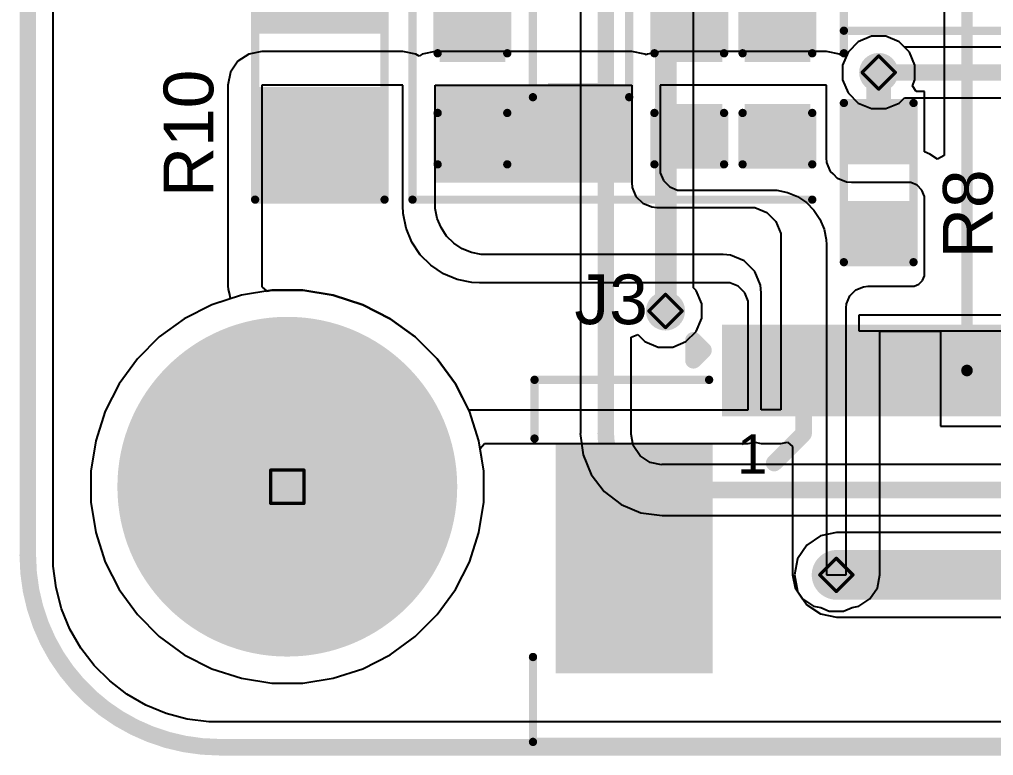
# Model space of a CAD drawing. Header units: inches. Extents: x -14 to 270, y -5 to 115.
# Drawn here: x -4.1 to 10.81, y -4.12 to 7.16 of the extents above; entities that cross this region are included whole.
import ezdxf

# ---------------------------------------------------------------- set-up
doc = ezdxf.new("R2010")
doc.units = ezdxf.units.IN
for name, color, linetype in [('Board Outline', 216, 'Continuous'), ('Bottom Layer', 5, 'Continuous'), ('Bottom Solder', 6, 'Continuous'), ('Drill Drawing', 1, 'Continuous'), ('Multi-Layer', 9, 'Continuous'), ('Pad Holes', 156, 'Continuous'), ('Top Layer', 1, 'Continuous'), ('Top Overlay', 2, 'Continuous'), ('Top Paste', 8, 'Continuous'), ('Top Solder', 216, 'Continuous'), ('Via Holes', 16, 'Continuous')]:
    doc.layers.add(name, color=color, linetype=linetype)
doc.styles.add('Arial', font='', dxfattribs={"height": 0.2})
doc.styles.get('Arial').set_extended_font_data('Arial')

# ---------------------------------------------------------------- blocks, each defined once
blk = doc.blocks.new('SOD_323_34')
at = {"layer": 'Top Layer'}
for points in [[(-0.75, -0.45), (-1.55, -0.45), (-1.55, 0.45), (-0.75, 0.45)], [(1.55, -0.45), (0.75, -0.45), (0.75, 0.45), (1.55, 0.45)]]:
    blk.add_hatch(color=1, dxfattribs=at).paths.add_polyline_path(points)
at = {"layer": 'Top Overlay'}
for points in [[(-2.008, 0.483), (-0.916, 0.483), (-0.916, 0.787), (-2.008, 0.787)], [(-2.007, -0.509), (-1.575, -0.509), (-1.575, 0.507), (-2.007, 0.507)], [(-2.008, -0.787), (-0.916, -0.787), (-0.916, -0.483), (-2.008, -0.483)]]:
    blk.add_hatch(color=2, dxfattribs=at).paths.add_polyline_path(points)
at = {"layer": 'Top Paste'}
for points in [[(-0.75, -0.45), (-1.55, -0.45), (-1.55, 0.45), (-0.75, 0.45)], [(1.55, -0.45), (0.75, -0.45), (0.75, 0.45), (1.55, 0.45)]]:
    blk.add_hatch(color=8, dxfattribs=at).paths.add_polyline_path(points)
at = {"layer": 'Top Solder'}
for points in [[(-0.695, -0.505), (-1.605, -0.505), (-1.605, 0.505), (-0.695, 0.505)], [(1.605, -0.505), (0.695, -0.505), (0.695, 0.505), (1.605, 0.505)]]:
    blk.add_hatch(color=216, dxfattribs=at).paths.add_polyline_path(points)
at = {"layer": 'Top Overlay'}
for points in [[(-0.914, 0.737, 0.127, 0.127, 0), (0.94, 0.737, 0.127, 0.127, 0)], [(0.94, 0.737, 0.127, 0.127, 0), (0.94, 0.559, 0.127, 0.127, 0)], [(0.94, -0.559, 0.127, 0.127, 0), (0.94, -0.737, 0.127, 0.127, 0)], [(0.94, -0.737, 0.127, 0.127, 0), (-0.914, -0.737, 0.127, 0.127, 0)]]:
    blk.add_lwpolyline(points, format="xyseb", dxfattribs=at)
for points in [[(-0.946, 0.737, 0.0635, 0.0635, 1), (-0.883, 0.737, 0.0635, 0.0635, 1)], [(0.908, 0.737, 0.0635, 0.0635, 1), (0.972, 0.737, 0.0635, 0.0635, 1)], [(0.908, 0.737, 0.0635, 0.0635, 1), (0.972, 0.737, 0.0635, 0.0635, 1)], [(0.908, 0.559, 0.0635, 0.0635, 1), (0.972, 0.559, 0.0635, 0.0635, 1)], [(0.908, -0.559, 0.0635, 0.0635, 1), (0.972, -0.559, 0.0635, 0.0635, 1)], [(-0.946, -0.737, 0.0635, 0.0635, 1), (-0.883, -0.737, 0.0635, 0.0635, 1)], [(0.908, -0.737, 0.0635, 0.0635, 1), (0.972, -0.737, 0.0635, 0.0635, 1)], [(0.908, -0.737, 0.0635, 0.0635, 1), (0.972, -0.737, 0.0635, 0.0635, 1)]]:
    blk.add_lwpolyline(points, format="xyseb", close=True, dxfattribs=at)
blk = doc.blocks.new('C___0603_41')
at = {"layer": 'Top Layer'}
for points in [[(-0.381, 0.445), (-0.381, -0.445), (-1.143, -0.445), (-1.143, 0.445)], [(1.143, 0.445), (1.143, -0.445), (0.381, -0.445), (0.381, 0.445)]]:
    blk.add_hatch(color=1, dxfattribs=at).paths.add_polyline_path(points)
at = {"layer": 'Top Paste'}
for points in [[(-0.381, 0.445), (-0.381, -0.445), (-1.143, -0.445), (-1.143, 0.445)], [(1.143, 0.445), (1.143, -0.445), (0.381, -0.445), (0.381, 0.445)]]:
    blk.add_hatch(color=8, dxfattribs=at).paths.add_polyline_path(points)
at = {"layer": 'Top Solder'}
for points in [[(-0.321, 0.504), (-0.321, -0.504), (-1.203, -0.504), (-1.203, 0.504)], [(1.203, 0.504), (1.203, -0.504), (0.321, -0.504), (0.321, 0.504)]]:
    blk.add_hatch(color=216, dxfattribs=at).paths.add_polyline_path(points)
at = {"layer": 'Top Overlay'}
for points in [[(-1.245, -0.533, 0.127, 0.127, 0), (-1.245, 0.533, 0.127, 0.127, 0)], [(-0.457, 0.533, 0.127, 0.127, 0), (-1.245, 0.533, 0.127, 0.127, 0)], [(1.245, 0.533, 0.127, 0.127, 0), (0.457, 0.533, 0.127, 0.127, 0)], [(1.245, -0.533, 0.127, 0.127, 0), (1.245, 0.533, 0.127, 0.127, 0)], [(-0.457, -0.533, 0.127, 0.127, 0), (-1.245, -0.533, 0.127, 0.127, 0)], [(1.245, -0.533, 0.127, 0.127, 0), (0.457, -0.533, 0.127, 0.127, 0)]]:
    blk.add_lwpolyline(points, format="xyseb", dxfattribs=at)
for points in [[(-1.276, 0.533, 0.0635, 0.0635, 1), (-1.213, 0.533, 0.0635, 0.0635, 1)], [(-1.276, 0.533, 0.0635, 0.0635, 1), (-1.213, 0.533, 0.0635, 0.0635, 1)], [(-0.489, 0.533, 0.0635, 0.0635, 1), (-0.425, 0.533, 0.0635, 0.0635, 1)], [(0.425, 0.533, 0.0635, 0.0635, 1), (0.489, 0.533, 0.0635, 0.0635, 1)], [(1.213, 0.533, 0.0635, 0.0635, 1), (1.276, 0.533, 0.0635, 0.0635, 1)], [(1.213, 0.533, 0.0635, 0.0635, 1), (1.276, 0.533, 0.0635, 0.0635, 1)], [(-1.276, -0.533, 0.0635, 0.0635, 1), (-1.213, -0.533, 0.0635, 0.0635, 1)], [(-1.276, -0.533, 0.0635, 0.0635, 1), (-1.213, -0.533, 0.0635, 0.0635, 1)], [(-0.489, -0.533, 0.0635, 0.0635, 1), (-0.425, -0.533, 0.0635, 0.0635, 1)], [(0.425, -0.533, 0.0635, 0.0635, 1), (0.489, -0.533, 0.0635, 0.0635, 1)], [(1.213, -0.533, 0.0635, 0.0635, 1), (1.276, -0.533, 0.0635, 0.0635, 1)], [(1.213, -0.533, 0.0635, 0.0635, 1), (1.276, -0.533, 0.0635, 0.0635, 1)]]:
    blk.add_lwpolyline(points, format="xyseb", close=True, dxfattribs=at)
blk = doc.blocks.new('C___0603_43')
at = {"layer": 'Top Layer'}
for points in [[(-0.381, 0.445), (-0.381, -0.445), (-1.143, -0.445), (-1.143, 0.445)], [(1.143, 0.445), (1.143, -0.445), (0.381, -0.445), (0.381, 0.445)]]:
    blk.add_hatch(color=1, dxfattribs=at).paths.add_polyline_path(points)
at = {"layer": 'Top Paste'}
for points in [[(-0.381, 0.445), (-0.381, -0.445), (-1.143, -0.445), (-1.143, 0.445)], [(1.143, 0.445), (1.143, -0.445), (0.381, -0.445), (0.381, 0.445)]]:
    blk.add_hatch(color=8, dxfattribs=at).paths.add_polyline_path(points)
at = {"layer": 'Top Solder'}
for points in [[(-0.321, 0.504), (-0.321, -0.504), (-1.203, -0.504), (-1.203, 0.504)], [(1.203, 0.504), (1.203, -0.504), (0.321, -0.504), (0.321, 0.504)]]:
    blk.add_hatch(color=216, dxfattribs=at).paths.add_polyline_path(points)
at = {"layer": 'Top Overlay'}
for points in [[(-0.457, 0.533, 0.127, 0.127, 0), (-1.245, 0.533, 0.127, 0.127, 0)], [(-1.245, -0.533, 0.127, 0.127, 0), (-1.245, 0.533, 0.127, 0.127, 0)], [(1.245, 0.533, 0.127, 0.127, 0), (0.457, 0.533, 0.127, 0.127, 0)], [(1.245, -0.533, 0.127, 0.127, 0), (1.245, 0.533, 0.127, 0.127, 0)], [(-0.457, -0.533, 0.127, 0.127, 0), (-1.245, -0.533, 0.127, 0.127, 0)], [(1.245, -0.533, 0.127, 0.127, 0), (0.457, -0.533, 0.127, 0.127, 0)]]:
    blk.add_lwpolyline(points, format="xyseb", dxfattribs=at)
for points in [[(-1.276, 0.533, 0.0635, 0.0635, 1), (-1.213, 0.533, 0.0635, 0.0635, 1)], [(-1.276, 0.533, 0.0635, 0.0635, 1), (-1.213, 0.533, 0.0635, 0.0635, 1)], [(-0.489, 0.533, 0.0635, 0.0635, 1), (-0.425, 0.533, 0.0635, 0.0635, 1)], [(0.425, 0.533, 0.0635, 0.0635, 1), (0.489, 0.533, 0.0635, 0.0635, 1)], [(1.213, 0.533, 0.0635, 0.0635, 1), (1.276, 0.533, 0.0635, 0.0635, 1)], [(1.213, 0.533, 0.0635, 0.0635, 1), (1.276, 0.533, 0.0635, 0.0635, 1)], [(-1.276, -0.533, 0.0635, 0.0635, 1), (-1.213, -0.533, 0.0635, 0.0635, 1)], [(-1.276, -0.533, 0.0635, 0.0635, 1), (-1.213, -0.533, 0.0635, 0.0635, 1)], [(-0.489, -0.533, 0.0635, 0.0635, 1), (-0.425, -0.533, 0.0635, 0.0635, 1)], [(0.425, -0.533, 0.0635, 0.0635, 1), (0.489, -0.533, 0.0635, 0.0635, 1)], [(1.213, -0.533, 0.0635, 0.0635, 1), (1.276, -0.533, 0.0635, 0.0635, 1)], [(1.213, -0.533, 0.0635, 0.0635, 1), (1.276, -0.533, 0.0635, 0.0635, 1)]]:
    blk.add_lwpolyline(points, format="xyseb", close=True, dxfattribs=at)
blk = doc.blocks.new('C___0603_44')
at = {"layer": 'Top Layer'}
for points in [[(-0.381, 0.445), (-0.381, -0.445), (-1.143, -0.445), (-1.143, 0.445)], [(1.143, 0.445), (1.143, -0.445), (0.381, -0.445), (0.381, 0.445)]]:
    blk.add_hatch(color=1, dxfattribs=at).paths.add_polyline_path(points)
at = {"layer": 'Top Paste'}
for points in [[(-0.381, 0.445), (-0.381, -0.445), (-1.143, -0.445), (-1.143, 0.445)], [(1.143, 0.445), (1.143, -0.445), (0.381, -0.445), (0.381, 0.445)]]:
    blk.add_hatch(color=8, dxfattribs=at).paths.add_polyline_path(points)
at = {"layer": 'Top Solder'}
for points in [[(-0.321, 0.504), (-0.321, -0.504), (-1.203, -0.504), (-1.203, 0.504)], [(1.203, 0.504), (1.203, -0.504), (0.321, -0.504), (0.321, 0.504)]]:
    blk.add_hatch(color=216, dxfattribs=at).paths.add_polyline_path(points)
at = {"layer": 'Top Overlay'}
for points in [[(-1.245, -0.533, 0.127, 0.127, 0), (-1.245, 0.533, 0.127, 0.127, 0)], [(-0.457, 0.533, 0.127, 0.127, 0), (-1.245, 0.533, 0.127, 0.127, 0)], [(1.245, 0.533, 0.127, 0.127, 0), (0.457, 0.533, 0.127, 0.127, 0)], [(1.245, -0.533, 0.127, 0.127, 0), (1.245, 0.533, 0.127, 0.127, 0)], [(-0.457, -0.533, 0.127, 0.127, 0), (-1.245, -0.533, 0.127, 0.127, 0)], [(1.245, -0.533, 0.127, 0.127, 0), (0.457, -0.533, 0.127, 0.127, 0)]]:
    blk.add_lwpolyline(points, format="xyseb", dxfattribs=at)
for points in [[(-1.276, 0.533, 0.0635, 0.0635, 1), (-1.213, 0.533, 0.0635, 0.0635, 1)], [(-1.276, 0.533, 0.0635, 0.0635, 1), (-1.213, 0.533, 0.0635, 0.0635, 1)], [(-0.489, 0.533, 0.0635, 0.0635, 1), (-0.425, 0.533, 0.0635, 0.0635, 1)], [(0.425, 0.533, 0.0635, 0.0635, 1), (0.489, 0.533, 0.0635, 0.0635, 1)], [(1.213, 0.533, 0.0635, 0.0635, 1), (1.276, 0.533, 0.0635, 0.0635, 1)], [(1.213, 0.533, 0.0635, 0.0635, 1), (1.276, 0.533, 0.0635, 0.0635, 1)], [(-1.276, -0.533, 0.0635, 0.0635, 1), (-1.213, -0.533, 0.0635, 0.0635, 1)], [(-1.276, -0.533, 0.0635, 0.0635, 1), (-1.213, -0.533, 0.0635, 0.0635, 1)], [(-0.489, -0.533, 0.0635, 0.0635, 1), (-0.425, -0.533, 0.0635, 0.0635, 1)], [(0.425, -0.533, 0.0635, 0.0635, 1), (0.489, -0.533, 0.0635, 0.0635, 1)], [(1.213, -0.533, 0.0635, 0.0635, 1), (1.276, -0.533, 0.0635, 0.0635, 1)], [(1.213, -0.533, 0.0635, 0.0635, 1), (1.276, -0.533, 0.0635, 0.0635, 1)]]:
    blk.add_lwpolyline(points, format="xyseb", close=True, dxfattribs=at)
blk = doc.blocks.new('R___1206_77')
at = {"layer": 'Top Layer'}
for points in [[(-2.032, 0.889), (-0.508, 0.889), (-0.508, -0.889), (-2.032, -0.889)], [(0.508, 0.889), (2.032, 0.889), (2.032, -0.889), (0.508, -0.889)]]:
    blk.add_hatch(color=1, dxfattribs=at).paths.add_polyline_path(points)
at = {"layer": 'Top Paste'}
for points in [[(-2.032, 0.889), (-0.508, 0.889), (-0.508, -0.889), (-2.032, -0.889)], [(0.508, 0.889), (2.032, 0.889), (2.032, -0.889), (0.508, -0.889)]]:
    blk.add_hatch(color=8, dxfattribs=at).paths.add_polyline_path(points)
at = {"layer": 'Top Solder'}
for points in [[(-2.134, 0.991), (-0.406, 0.991), (-0.406, -0.991), (-2.134, -0.991)], [(0.406, 0.991), (2.134, 0.991), (2.134, -0.991), (0.406, -0.991)]]:
    blk.add_hatch(color=216, dxfattribs=at).paths.add_polyline_path(points)
at = {"layer": 'Top Overlay'}
for points in [[(2.134, 0.991, 0.127, 0.127, 0), (-2.134, 0.991, 0.127, 0.127, 0)], [(-2.134, -0.991, 0.127, 0.127, 0), (-2.134, 0.991, 0.127, 0.127, 0)], [(2.134, -0.991, 0.127, 0.127, 0), (2.134, 0.991, 0.127, 0.127, 0)], [(2.134, -0.991, 0.127, 0.127, 0), (-2.134, -0.991, 0.127, 0.127, 0)]]:
    blk.add_lwpolyline(points, format="xyseb", dxfattribs=at)
for points in [[(-2.165, 0.991, 0.0635, 0.0635, 1), (-2.102, 0.991, 0.0635, 0.0635, 1)], [(-2.165, 0.991, 0.0635, 0.0635, 1), (-2.102, 0.991, 0.0635, 0.0635, 1)], [(2.102, 0.991, 0.0635, 0.0635, 1), (2.165, 0.991, 0.0635, 0.0635, 1)], [(2.102, 0.991, 0.0635, 0.0635, 1), (2.165, 0.991, 0.0635, 0.0635, 1)], [(-2.165, -0.991, 0.0635, 0.0635, 1), (-2.102, -0.991, 0.0635, 0.0635, 1)], [(-2.165, -0.991, 0.0635, 0.0635, 1), (-2.102, -0.991, 0.0635, 0.0635, 1)], [(2.102, -0.991, 0.0635, 0.0635, 1), (2.165, -0.991, 0.0635, 0.0635, 1)], [(2.102, -0.991, 0.0635, 0.0635, 1), (2.165, -0.991, 0.0635, 0.0635, 1)]]:
    blk.add_lwpolyline(points, format="xyseb", close=True, dxfattribs=at)
blk = doc.blocks.new('R___0603_79')
at = {"layer": 'Top Layer'}
for points in [[(-0.381, 0.4445), (-0.381, -0.4445), (-1.143, -0.4445), (-1.143, 0.4445)], [(1.143, 0.4445), (1.143, -0.4445), (0.381, -0.4445), (0.381, 0.4445)]]:
    blk.add_hatch(color=1, dxfattribs=at).paths.add_polyline_path(points)
at = {"layer": 'Top Paste'}
for points in [[(-0.381, 0.4445), (-0.381, -0.4445), (-1.143, -0.4445), (-1.143, 0.4445)], [(1.143, 0.4445), (1.143, -0.4445), (0.381, -0.4445), (0.381, 0.4445)]]:
    blk.add_hatch(color=8, dxfattribs=at).paths.add_polyline_path(points)
at = {"layer": 'Top Solder'}
for points in [[(-0.2794, 0.5461), (-0.2794, -0.5461), (-1.2446, -0.5461), (-1.2446, 0.5461)], [(1.2446, 0.5461), (1.2446, -0.5461), (0.2794, -0.5461), (0.2794, 0.5461)]]:
    blk.add_hatch(color=216, dxfattribs=at).paths.add_polyline_path(points)
at = {"layer": 'Top Overlay'}
for points in [[(1.2192, 0.5334, 0.127, 0.127, 0), (-1.2192, 0.5334, 0.127, 0.127, 0)], [(-1.2192, -0.5334, 0.127, 0.127, 0), (-1.2192, 0.5334, 0.127, 0.127, 0)], [(1.2192, -0.5334, 0.127, 0.127, 0), (1.2192, 0.5334, 0.127, 0.127, 0)], [(1.2192, -0.5334, 0.127, 0.127, 0), (-1.2192, -0.5334, 0.127, 0.127, 0)]]:
    blk.add_lwpolyline(points, format="xyseb", dxfattribs=at)
for points in [[(-1.25095, 0.5334, 0.0635, 0.0635, 1), (-1.18745, 0.5334, 0.0635, 0.0635, 1)], [(-1.25095, 0.5334, 0.0635, 0.0635, 1), (-1.18745, 0.5334, 0.0635, 0.0635, 1)], [(1.18745, 0.5334, 0.0635, 0.0635, 1), (1.25095, 0.5334, 0.0635, 0.0635, 1)], [(1.18745, 0.5334, 0.0635, 0.0635, 1), (1.25095, 0.5334, 0.0635, 0.0635, 1)], [(-1.25095, -0.5334, 0.0635, 0.0635, 1), (-1.18745, -0.5334, 0.0635, 0.0635, 1)], [(-1.25095, -0.5334, 0.0635, 0.0635, 1), (-1.18745, -0.5334, 0.0635, 0.0635, 1)], [(1.18745, -0.5334, 0.0635, 0.0635, 1), (1.25095, -0.5334, 0.0635, 0.0635, 1)], [(1.18745, -0.5334, 0.0635, 0.0635, 1), (1.25095, -0.5334, 0.0635, 0.0635, 1)]]:
    blk.add_lwpolyline(points, format="xyseb", close=True, dxfattribs=at)
blk = doc.blocks.new('AFC07_S40FCA_00_98')
at = {"layer": 'Top Layer'}
for points in [[(-9.901, 2.043), (-9.601, 2.043), (-9.601, 0.843), (-9.901, 0.843)], [(-9.402, 2.043), (-9.102, 2.043), (-9.102, 0.843), (-9.402, 0.843)], [(-8.903, 2.043), (-8.603, 2.043), (-8.603, 0.843), (-8.903, 0.843)], [(-8.402, 2.043), (-8.102, 2.043), (-8.102, 0.843), (-8.402, 0.843)], [(-7.902, 2.043), (-7.602, 2.043), (-7.602, 0.843), (-7.902, 0.843)], [(-7.402, 2.043), (-7.102, 2.043), (-7.102, 0.843), (-7.402, 0.843)], [(-6.901, 2.043), (-6.601, 2.043), (-6.601, 0.843), (-6.901, 0.843)], [(-6.401, 2.043), (-6.101, 2.043), (-6.101, 0.843), (-6.401, 0.843)], [(-5.903, 2.043), (-5.603, 2.043), (-5.603, 0.843), (-5.903, 0.843)], [(-12.45, 0.207), (-10.25, 0.207), (-10.25, -3.093), (-12.45, -3.093)]]:
    blk.add_hatch(color=1, dxfattribs=at).paths.add_polyline_path(points)
at = {"layer": 'Top Paste'}
for points in [[(-9.901, 2.043), (-9.601, 2.043), (-9.601, 0.843), (-9.901, 0.843)], [(-9.402, 2.043), (-9.102, 2.043), (-9.102, 0.843), (-9.402, 0.843)], [(-8.903, 2.043), (-8.603, 2.043), (-8.603, 0.843), (-8.903, 0.843)], [(-8.402, 2.043), (-8.102, 2.043), (-8.102, 0.843), (-8.402, 0.843)], [(-7.902, 2.043), (-7.602, 2.043), (-7.602, 0.843), (-7.902, 0.843)], [(-7.402, 2.043), (-7.102, 2.043), (-7.102, 0.843), (-7.402, 0.843)], [(-6.901, 2.043), (-6.601, 2.043), (-6.601, 0.843), (-6.901, 0.843)], [(-6.401, 2.043), (-6.101, 2.043), (-6.101, 0.843), (-6.401, 0.843)], [(-5.903, 2.043), (-5.603, 2.043), (-5.603, 0.843), (-5.903, 0.843)], [(-12.45, 0.207), (-10.25, 0.207), (-10.25, -3.093), (-12.45, -3.093)]]:
    blk.add_hatch(color=8, dxfattribs=at).paths.add_polyline_path(points)
at = {"layer": 'Top Solder'}
for points in [[(-10.003, 2.144), (-9.499, 2.144), (-9.499, 0.741), (-10.003, 0.741)], [(-9.504, 2.144), (-9, 2.144), (-9, 0.741), (-9.504, 0.741)], [(-9.004, 2.144), (-8.501, 2.144), (-8.501, 0.741), (-9.004, 0.741)], [(-8.504, 2.144), (-8.001, 2.144), (-8.001, 0.741), (-8.504, 0.741)], [(-8.004, 2.144), (-7.5, 2.144), (-7.5, 0.741), (-8.004, 0.741)], [(-7.503, 2.144), (-7, 2.144), (-7, 0.741), (-7.503, 0.741)], [(-7.003, 2.144), (-6.5, 2.144), (-6.5, 0.741), (-7.003, 0.741)], [(-6.503, 2.144), (-5.999, 2.144), (-5.999, 0.741), (-6.503, 0.741)], [(-6.005, 2.144), (-5.502, 2.144), (-5.502, 0.741), (-6.005, 0.741)], [(-12.552, 0.309), (-10.148, 0.309), (-10.148, -3.194), (-12.552, -3.194)]]:
    blk.add_hatch(color=216, dxfattribs=at).paths.add_polyline_path(points)
at = {"layer": 'Top Overlay'}
for points in [[(-10.439, 1.905, 0.254, 0.254, 0), (-10.287, 1.753, 0.254, 0.254, 0)], [(-10.439, 1.6, 0.254, 0.254, 0), (-10.439, 1.905, 0.254, 0.254, 0)], [(-10.439, 1.6, 0.254, 0.254, 0), (-10.287, 1.753, 0.254, 0.254, 0)], [(-12.873, 1.3, 0.127, 0.127, 0), (-10.2, 1.3, 0.127, 0.127, 0)], [(-12.873, 0.4, 0.127, 0.127, 0), (-12.873, 1.3, 0.127, 0.127, 0)], [(-12.897, -4.246, 0.127, 0.127, 0), (-12.897, -2.946, 0.127, 0.127, 0)], [(-12.897, -4.246, 0.127, 0.127, 0), (12.897, -4.246, 0.127, 0.127, 0)]]:
    blk.add_lwpolyline(points, format="xyseb", dxfattribs=at)
for points in [[(-10.503, 1.905, 0.127, 0.127, 1), (-10.376, 1.905, 0.127, 0.127, 1)], [(-10.503, 1.905, 0.127, 0.127, 1), (-10.376, 1.905, 0.127, 0.127, 1)], [(-10.351, 1.753, 0.127, 0.127, 1), (-10.223, 1.753, 0.127, 0.127, 1)], [(-10.351, 1.753, 0.127, 0.127, 1), (-10.223, 1.753, 0.127, 0.127, 1)], [(-10.503, 1.6, 0.127, 0.127, 1), (-10.376, 1.6, 0.127, 0.127, 1)], [(-10.503, 1.6, 0.127, 0.127, 1), (-10.376, 1.6, 0.127, 0.127, 1)], [(-12.905, 1.3, 0.0635, 0.0635, 1), (-12.841, 1.3, 0.0635, 0.0635, 1)], [(-12.905, 1.3, 0.0635, 0.0635, 1), (-12.841, 1.3, 0.0635, 0.0635, 1)], [(-10.232, 1.3, 0.0635, 0.0635, 1), (-10.168, 1.3, 0.0635, 0.0635, 1)], [(-12.905, 0.4, 0.0635, 0.0635, 1), (-12.841, 0.4, 0.0635, 0.0635, 1)], [(-12.929, -2.946, 0.0635, 0.0635, 1), (-12.865, -2.946, 0.0635, 0.0635, 1)], [(-12.929, -4.246, 0.0635, 0.0635, 1), (-12.865, -4.246, 0.0635, 0.0635, 1)], [(-12.929, -4.246, 0.0635, 0.0635, 1), (-12.865, -4.246, 0.0635, 0.0635, 1)]]:
    blk.add_lwpolyline(points, format="xyseb", close=True, dxfattribs=at)
at = {"layer": 'Top Overlay', "style": 'Arial'}
blk.add_text('1', height=0.6, dxfattribs=at).set_placement((-9.772, -0.136))

msp = doc.modelspace()

# ---------------------------------------------------------------- hatches: boundary and pattern name
at = {"layer": 'Bottom Layer'}
h = msp.add_hatch(color=5, dxfattribs=at)
edge = h.paths.add_edge_path()
edge.add_arc((9.056, 6.345), 0.3, 0, 360)
h = msp.add_hatch(color=5, dxfattribs=at)
edge = h.paths.add_edge_path()
edge.add_arc((5.791, 2.692), 0.3, 0, 360)
h = msp.add_hatch(color=5, dxfattribs=at)
edge = h.paths.add_edge_path()
edge.add_arc((0, 0), 2.5, 0, 360)
h = msp.add_hatch(color=5, dxfattribs=at)
edge = h.paths.add_edge_path()
edge.add_arc((8.407, -1.351), 0.3, 0, 360)
at = {"layer": 'Bottom Solder'}
h = msp.add_hatch(color=6, dxfattribs=at)
edge = h.paths.add_edge_path()
edge.add_arc((0, 0), 2.602, 0, 360)
at = {"layer": 'Multi-Layer'}
h = msp.add_hatch(color=9, dxfattribs=at)
edge = h.paths.add_edge_path()
edge.add_arc((0, 0), 2.5, 0, 360)
at = {"layer": 'Pad Holes'}
h = msp.add_hatch(color=7, dxfattribs=at)
edge = h.paths.add_edge_path()
edge.add_arc((0, 0), 1.5, 0, 360)
at = {"layer": 'Top Layer'}
h = msp.add_hatch(color=1, dxfattribs=at)
edge = h.paths.add_edge_path()
edge.add_arc((9.056, 6.345), 0.3, 0, 360)
for points in [[(2.266, 4.658), (5.275, 4.658), (5.275, 6.15), (2.266, 6.15)], [(8.756, 1.18), (10.057, 1.18), (10.057, 2.38), (8.756, 2.38)]]:
    msp.add_hatch(color=1, dxfattribs=at).paths.add_polyline_path(points)
h = msp.add_hatch(color=1, dxfattribs=at)
edge = h.paths.add_edge_path()
edge.add_arc((5.791, 2.692), 0.3, 0, 360)
h = msp.add_hatch(color=1, dxfattribs=at)
edge = h.paths.add_edge_path()
edge.add_arc((0, 0), 2.5, 0, 360)
h = msp.add_hatch(color=1, dxfattribs=at)
edge = h.paths.add_edge_path()
edge.add_arc((8.407, -1.351), 0.3, 0, 360)
at = {"layer": 'Top Solder'}
h = msp.add_hatch(color=216, dxfattribs=at)
edge = h.paths.add_edge_path()
edge.add_arc((0, 0), 2.602, 0, 360)
at = {"layer": 'Via Holes'}
h = msp.add_hatch(color=7, dxfattribs=at)
edge = h.paths.add_edge_path()
edge.add_arc((9.056, 6.345), 0.15, 0, 360)
h = msp.add_hatch(color=7, dxfattribs=at)
edge = h.paths.add_edge_path()
edge.add_arc((5.791, 2.692), 0.15, 0, 360)
h = msp.add_hatch(color=7, dxfattribs=at)
edge = h.paths.add_edge_path()
edge.add_arc((8.407, -1.351), 0.15, 0, 360)

# ---------------------------------------------------------------- linework, layer by layer
at = {"layer": 'Board Outline'}
for points in [[(-3.974, 52.622, 0.254, 0.254, 0), (-3.974, -1.05, 0.254, 0.254, 0)], [(-1.034, -3.991, 0.254, 0.254, -0.414214), (-3.974, -1.05, 0.254, 0.254, 0)], [(-1.034, -3.991, 0.254, 0.254, 0), (134.016, -3.991, 0.254, 0.254, 0)]]:
    msp.add_lwpolyline(points, format="xyseb", dxfattribs=at)
for points in [[(-4.038, -1.05, 0.127, 0.127, 1), (-3.911, -1.05, 0.127, 0.127, 1)], [(-4.038, -1.05, 0.127, 0.127, 1), (-3.911, -1.05, 0.127, 0.127, 1)], [(-1.098, -3.991, 0.127, 0.127, 1), (-0.971, -3.991, 0.127, 0.127, 1)], [(-1.098, -3.991, 0.127, 0.127, 1), (-0.971, -3.991, 0.127, 0.127, 1)]]:
    msp.add_lwpolyline(points, format="xyseb", close=True, dxfattribs=at)
at = {"layer": 'Bottom Layer'}
for p, q in [((-3.586, -1.05), (-3.586, 52.562)), ((4.488, 41.297), (4.488, 0.813)), ((6.222, 3.045), (6.222, 9.305)), ((8.946, 6.899), (8.743, 6.814)), ((9.167, 6.899), (8.946, 6.899)), ((9.37, 6.814), (9.167, 6.899)), ((8.743, 6.814), (8.587, 6.658)), ((9.451, 6.733), (9.37, 6.814)), ((21.112, 6.733), (9.451, 6.733)), ((8.587, 6.658), (8.502, 6.455)), ((8.502, 6.455), (8.502, 6.234)), ((8.502, 6.234), (8.587, 6.031)), ((8.587, 6.031), (8.743, 5.875)), ((8.743, 5.875), (8.946, 5.791)), ((9.167, 5.791), (9.37, 5.875)), ((9.37, 5.875), (9.451, 5.956)), ((9.451, 5.956), (21.112, 5.956)), ((8.946, 5.791), (9.167, 5.791)), ((-0.237, 3.008), (-0.704, 2.934)), ((0.237, 3.008), (-0.237, 3.008)), ((0.704, 2.934), (0.237, 3.008)), ((6.261, 3.006), (6.222, 3.045)), ((6.345, 2.803), (6.261, 3.006)), ((-0.704, 2.934), (-1.155, 2.788)), ((1.155, 2.788), (0.704, 2.934)), ((-1.155, 2.788), (-1.577, 2.573)), ((1.577, 2.573), (1.155, 2.788)), ((6.345, 2.582), (6.345, 2.803)), ((-1.577, 2.573), (-1.96, 2.294)), ((1.96, 2.294), (1.577, 2.573)), ((6.261, 2.379), (6.345, 2.582)), ((-1.96, 2.294), (-2.294, 1.96)), ((2.294, 1.96), (1.96, 2.294)), ((5.265, 2.291), (5.367, 2.333)), ((5.265, 0.813), (5.265, 2.291)), ((5.367, 2.333), (5.477, 2.223)), ((6.105, 2.223), (6.261, 2.379)), ((5.477, 2.223), (5.681, 2.138)), ((5.681, 2.138), (5.901, 2.138)), ((5.901, 2.138), (6.105, 2.223)), ((-2.294, 1.96), (-2.573, 1.577)), ((2.573, 1.577), (2.294, 1.96)), ((-2.573, 1.577), (-2.788, 1.155)), ((2.788, 1.155), (2.573, 1.577)), ((-2.788, 1.155), (-2.934, 0.704)), ((2.934, 0.704), (2.788, 1.155)), ((4.488, 0.813), (4.485, 0.813)), ((4.485, 0.813), (4.528, 0.488)), ((5.263, 0.803), (5.265, 0.813)), ((5.298, 0.629), (5.263, 0.803)), ((-2.934, 0.704), (-3.008, 0.237)), ((3.008, 0.237), (2.934, 0.704)), ((5.402, 0.474), (5.298, 0.629)), ((4.528, 0.488), (4.653, 0.185)), ((5.557, 0.37), (5.402, 0.474)), ((5.73, 0.336), (5.557, 0.37)), ((5.74, 0.338), (5.73, 0.336)), ((21.317, 0.338), (5.74, 0.338)), ((-3.008, 0.237), (-3.008, -0.237)), ((3.008, -0.237), (3.008, 0.237)), ((4.653, 0.185), (4.853, -0.075)), ((4.853, -0.075), (5.113, -0.274)), ((-3.008, -0.237), (-2.934, -0.704)), ((2.934, -0.704), (3.008, -0.237)), ((5.113, -0.274), (5.415, -0.4)), ((5.415, -0.4), (5.74, -0.443)), ((5.74, -0.443), (5.74, -0.439)), ((5.74, -0.439), (35.825, -0.439)), ((-2.934, -0.704), (-2.788, -1.155)), ((2.788, -1.155), (2.934, -0.704)), ((8.412, -0.703), (8.164, -0.753)), ((36.103, -0.703), (8.412, -0.703)), ((7.954, -0.893), (7.814, -1.103)), ((8.164, -0.753), (7.954, -0.893)), ((-3.586, -1.218), (-3.586, -1.05)), ((-2.788, -1.155), (-2.573, -1.577)), ((2.573, -1.577), (2.788, -1.155)), ((7.814, -1.103), (7.764, -1.351)), ((-3.542, -1.549), (-3.586, -1.218)), ((7.764, -1.351), (7.814, -1.598)), ((-3.456, -1.872), (-3.542, -1.549)), ((-2.573, -1.577), (-2.294, -1.96)), ((2.294, -1.96), (2.573, -1.577)), ((7.814, -1.598), (7.954, -1.809)), ((-3.328, -2.182), (-3.456, -1.872)), ((7.954, -1.809), (8.164, -1.949)), ((-2.294, -1.96), (-1.96, -2.294)), ((1.96, -2.294), (2.294, -1.96)), ((8.164, -1.949), (8.412, -1.998)), ((8.412, -1.998), (42.275, -1.998)), ((-3.16, -2.471), (-3.328, -2.182)), ((-1.96, -2.294), (-1.577, -2.573)), ((1.577, -2.573), (1.96, -2.294)), ((-2.957, -2.737), (-3.16, -2.471)), ((-1.577, -2.573), (-1.155, -2.788)), ((1.155, -2.788), (1.577, -2.573)), ((-2.72, -2.973), (-2.957, -2.737)), ((-1.155, -2.788), (-0.704, -2.934)), ((0.704, -2.934), (1.155, -2.788)), ((-2.455, -3.177), (-2.72, -2.973)), ((-0.704, -2.934), (-0.237, -3.008)), ((0.237, -3.008), (0.704, -2.934)), ((-0.237, -3.008), (0.237, -3.008)), ((-2.165, -3.344), (-2.455, -3.177)), ((-1.856, -3.472), (-2.165, -3.344)), ((-1.533, -3.559), (-1.856, -3.472)), ((-1.201, -3.602), (-1.533, -3.559)), ((-1.034, -3.602), (-1.201, -3.602)), ((134.016, -3.602), (-1.034, -3.602))]:
    msp.add_line(p, q, dxfattribs=at)
for points in [[(4.877, 0.813, 0.254, 0.254, 0), (4.877, 41.297, 0.254, 0.254, 0)], [(5.795, 2.696, 0.33, 0.33, 0), (5.795, 9.661, 0.33, 0.33, 0)], [(9.056, 6.345, 0.254, 0.254, 0), (21.112, 6.345, 0.254, 0.254, 0)], [(5.791, 2.692, 0.33, 0.33, 0), (5.795, 2.696, 0.33, 0.33, 0)], [(5.74, -0.051, 0.254, 0.254, -0.414214), (4.877, 0.813, 0.254, 0.254, 0)], [(5.74, -0.051, 0.254, 0.254, 0), (36.22, -0.051, 0.254, 0.254, 0)], [(8.412, -1.351, 0.762, 0.762, 0), (43.368, -1.351, 0.762, 0.762, 0)]]:
    msp.add_lwpolyline(points, format="xyseb", dxfattribs=at)
for points in [[(8.993, 6.345, 0.127, 0.127, 1), (9.12, 6.345, 0.127, 0.127, 1)], [(5.709, 2.692, 0.165, 0.165, 1), (5.874, 2.692, 0.165, 0.165, 1)], [(5.712, 2.696, 0.165, 0.165, 1), (5.877, 2.696, 0.165, 0.165, 1)], [(5.712, 2.696, 0.165, 0.165, 1), (5.877, 2.696, 0.165, 0.165, 1)], [(4.813, 0.813, 0.127, 0.127, 1), (4.94, 0.813, 0.127, 0.127, 1)], [(4.813, 0.813, 0.127, 0.127, 1), (4.94, 0.813, 0.127, 0.127, 1)], [(5.677, -0.051, 0.127, 0.127, 1), (5.804, -0.051, 0.127, 0.127, 1)], [(5.677, -0.051, 0.127, 0.127, 1), (5.804, -0.051, 0.127, 0.127, 1)], [(8.221, -1.351, 0.381, 0.381, 1), (8.602, -1.351, 0.381, 0.381, 1)]]:
    msp.add_lwpolyline(points, format="xyseb", close=True, dxfattribs=at)
at = {"layer": 'Drill Drawing'}
for points in [[(8.802, 6.345, 0.0508, 0.0508, 0), (9.056, 6.599, 0.0508, 0.0508, 0)], [(9.056, 6.599, 0.0508, 0.0508, 0), (9.31, 6.345, 0.0508, 0.0508, 0)], [(8.802, 6.345, 0.0508, 0.0508, 0), (9.056, 6.091, 0.0508, 0.0508, 0)], [(9.056, 6.091, 0.0508, 0.0508, 0), (9.31, 6.345, 0.0508, 0.0508, 0)], [(5.537, 2.692, 0.0508, 0.0508, 0), (5.791, 2.946, 0.0508, 0.0508, 0)], [(5.791, 2.946, 0.0508, 0.0508, 0), (6.045, 2.692, 0.0508, 0.0508, 0)], [(5.537, 2.692, 0.0508, 0.0508, 0), (5.791, 2.438, 0.0508, 0.0508, 0)], [(5.791, 2.438, 0.0508, 0.0508, 0), (6.045, 2.692, 0.0508, 0.0508, 0)], [(-0.254, 0.254, 0.0508, 0.0508, 0), (0.254, 0.254, 0.0508, 0.0508, 0)], [(-0.254, -0.254, 0.0508, 0.0508, 0), (-0.254, 0.254, 0.0508, 0.0508, 0)], [(0.254, -0.254, 0.0508, 0.0508, 0), (0.254, 0.254, 0.0508, 0.0508, 0)], [(-0.254, -0.254, 0.0508, 0.0508, 0), (0.254, -0.254, 0.0508, 0.0508, 0)], [(8.153, -1.351, 0.0508, 0.0508, 0), (8.407, -1.097, 0.0508, 0.0508, 0)], [(8.407, -1.097, 0.0508, 0.0508, 0), (8.661, -1.351, 0.0508, 0.0508, 0)], [(8.153, -1.351, 0.0508, 0.0508, 0), (8.407, -1.605, 0.0508, 0.0508, 0)], [(8.407, -1.605, 0.0508, 0.0508, 0), (8.661, -1.351, 0.0508, 0.0508, 0)]]:
    msp.add_lwpolyline(points, format="xyseb", dxfattribs=at)
for points in [[(9.044, 6.599, 0.0254, 0.0254, 1), (9.069, 6.599, 0.0254, 0.0254, 1)], [(9.044, 6.599, 0.0254, 0.0254, 1), (9.069, 6.599, 0.0254, 0.0254, 1)], [(8.79, 6.345, 0.0254, 0.0254, 1), (8.815, 6.345, 0.0254, 0.0254, 1)], [(8.79, 6.345, 0.0254, 0.0254, 1), (8.815, 6.345, 0.0254, 0.0254, 1)], [(9.298, 6.345, 0.0254, 0.0254, 1), (9.323, 6.345, 0.0254, 0.0254, 1)], [(9.298, 6.345, 0.0254, 0.0254, 1), (9.323, 6.345, 0.0254, 0.0254, 1)], [(9.044, 6.091, 0.0254, 0.0254, 1), (9.069, 6.091, 0.0254, 0.0254, 1)], [(9.044, 6.091, 0.0254, 0.0254, 1), (9.069, 6.091, 0.0254, 0.0254, 1)], [(5.779, 2.946, 0.0254, 0.0254, 1), (5.804, 2.946, 0.0254, 0.0254, 1)], [(5.779, 2.946, 0.0254, 0.0254, 1), (5.804, 2.946, 0.0254, 0.0254, 1)], [(5.524, 2.692, 0.0254, 0.0254, 1), (5.55, 2.692, 0.0254, 0.0254, 1)], [(5.524, 2.692, 0.0254, 0.0254, 1), (5.55, 2.692, 0.0254, 0.0254, 1)], [(6.032, 2.692, 0.0254, 0.0254, 1), (6.058, 2.692, 0.0254, 0.0254, 1)], [(6.032, 2.692, 0.0254, 0.0254, 1), (6.058, 2.692, 0.0254, 0.0254, 1)], [(5.779, 2.438, 0.0254, 0.0254, 1), (5.804, 2.438, 0.0254, 0.0254, 1)], [(5.779, 2.438, 0.0254, 0.0254, 1), (5.804, 2.438, 0.0254, 0.0254, 1)], [(-0.267, 0.254, 0.0254, 0.0254, 1), (-0.241, 0.254, 0.0254, 0.0254, 1)], [(-0.267, 0.254, 0.0254, 0.0254, 1), (-0.241, 0.254, 0.0254, 0.0254, 1)], [(0.241, 0.254, 0.0254, 0.0254, 1), (0.267, 0.254, 0.0254, 0.0254, 1)], [(0.241, 0.254, 0.0254, 0.0254, 1), (0.267, 0.254, 0.0254, 0.0254, 1)], [(-0.267, -0.254, 0.0254, 0.0254, 1), (-0.241, -0.254, 0.0254, 0.0254, 1)], [(-0.267, -0.254, 0.0254, 0.0254, 1), (-0.241, -0.254, 0.0254, 0.0254, 1)], [(0.241, -0.254, 0.0254, 0.0254, 1), (0.267, -0.254, 0.0254, 0.0254, 1)], [(0.241, -0.254, 0.0254, 0.0254, 1), (0.267, -0.254, 0.0254, 0.0254, 1)], [(8.395, -1.097, 0.0254, 0.0254, 1), (8.42, -1.097, 0.0254, 0.0254, 1)], [(8.395, -1.097, 0.0254, 0.0254, 1), (8.42, -1.097, 0.0254, 0.0254, 1)], [(8.141, -1.351, 0.0254, 0.0254, 1), (8.166, -1.351, 0.0254, 0.0254, 1)], [(8.141, -1.351, 0.0254, 0.0254, 1), (8.166, -1.351, 0.0254, 0.0254, 1)], [(8.649, -1.351, 0.0254, 0.0254, 1), (8.674, -1.351, 0.0254, 0.0254, 1)], [(8.649, -1.351, 0.0254, 0.0254, 1), (8.674, -1.351, 0.0254, 0.0254, 1)], [(8.395, -1.605, 0.0254, 0.0254, 1), (8.42, -1.605, 0.0254, 0.0254, 1)], [(8.395, -1.605, 0.0254, 0.0254, 1), (8.42, -1.605, 0.0254, 0.0254, 1)]]:
    msp.add_lwpolyline(points, format="xyseb", close=True, dxfattribs=at)
at = {"layer": 'Top Layer'}
for p, q in [((-3.586, -1.05), (-3.586, 52.562)), ((10.058, 16.09), (10.058, 5.074)), ((8.946, 6.899), (8.743, 6.814)), ((9.167, 6.899), (8.946, 6.899)), ((9.37, 6.814), (9.167, 6.899)), ((8.743, 6.814), (8.587, 6.658)), ((9.526, 6.658), (9.37, 6.814)), ((-0.589, 6.628), (-0.757, 6.516)), ((-0.391, 6.668), (-0.589, 6.628)), ((1.768, 6.668), (-0.391, 6.668)), ((1.966, 6.628), (1.768, 6.668)), ((2.017, 6.594), (1.966, 6.628)), ((2.067, 6.628), (2.017, 6.594)), ((2.266, 6.668), (2.067, 6.628)), ((5.275, 6.668), (2.266, 6.668)), ((5.473, 6.628), (5.275, 6.668)), ((5.493, 6.615), (5.473, 6.628)), ((5.513, 6.628), (5.493, 6.615)), ((5.711, 6.668), (5.513, 6.628)), ((8.256, 6.668), (5.711, 6.668)), ((8.454, 6.628), (8.256, 6.668)), ((8.482, 6.61), (8.454, 6.628)), ((8.579, 6.639), (8.482, 6.61)), ((8.587, 6.658), (8.579, 6.639)), ((9.61, 6.455), (9.526, 6.658)), ((-0.757, 6.516), (-0.87, 6.348)), ((9.61, 6.234), (9.61, 6.455)), ((-0.87, 6.348), (-0.909, 6.15)), ((-0.909, 6.15), (-0.909, 3.062)), ((1.768, 6.15), (-0.391, 6.15)), ((-0.391, 6.15), (-0.391, 3.062)), ((1.768, 4.3), (1.768, 6.15)), ((2.266, 4.338), (2.266, 6.15)), ((2.266, 6.15), (5.275, 6.15)), ((5.275, 6.15), (5.275, 4.658)), ((5.711, 6.15), (5.711, 4.877)), ((8.256, 6.15), (5.711, 6.15)), ((8.256, 5.039), (8.256, 6.15)), ((9.571, 6.14), (9.61, 6.234)), ((9.628, 6.055), (9.571, 6.14)), ((9.755, 6.055), (9.628, 6.055)), ((9.755, 5.132), (9.755, 6.055)), ((9.841, 5.096), (9.755, 5.132)), ((9.956, 5.019), (9.841, 5.096)), ((10.058, 5.074), (9.956, 5.019)), ((8.263, 4.965), (8.256, 5.039)), ((8.32, 4.828), (8.263, 4.965)), ((5.711, 4.877), (5.711, 4.81)), ((5.711, 4.81), (5.761, 4.688)), ((8.358, 4.79), (8.32, 4.828)), ((8.358, 4.785), (8.358, 4.79)), ((8.363, 4.785), (8.358, 4.785)), ((8.425, 4.722), (8.363, 4.785)), ((5.275, 4.658), (5.282, 4.584)), ((5.761, 4.688), (5.855, 4.594)), ((8.563, 4.666), (8.425, 4.722)), ((8.637, 4.658), (8.563, 4.666)), ((9.546, 4.658), (8.637, 4.658)), ((9.643, 4.618), (9.546, 4.658)), ((5.282, 4.584), (5.339, 4.447)), ((5.855, 4.594), (5.977, 4.544)), ((5.977, 4.544), (6.044, 4.544)), ((6.044, 4.544), (6.044, 4.544)), ((6.044, 4.544), (6.563, 4.544)), ((6.563, 4.544), (7.416, 4.544)), ((7.416, 4.544), (7.498, 4.54)), ((7.498, 4.54), (7.66, 4.507)), ((7.66, 4.507), (7.812, 4.444)), ((9.717, 4.544), (9.643, 4.618)), ((9.757, 4.447), (9.717, 4.544)), ((2.266, 4.261), (2.266, 4.338)), ((5.339, 4.447), (5.444, 4.341)), ((5.444, 4.341), (5.582, 4.285)), ((7.812, 4.444), (7.949, 4.353)), ((7.949, 4.353), (8.065, 4.236)), ((9.757, 4.394), (9.757, 4.447)), ((9.757, 3.271), (9.757, 4.394)), ((1.774, 4.185), (1.768, 4.3)), ((1.768, 4.3), (1.768, 4.3)), ((1.819, 3.959), (1.774, 4.185)), ((2.296, 4.11), (2.266, 4.261)), ((5.582, 4.285), (5.656, 4.277)), ((5.656, 4.277), (7.159, 4.277)), ((7.159, 4.277), (7.342, 4.202)), ((7.342, 4.202), (7.481, 4.062)), ((8.065, 4.236), (8.157, 4.099)), ((2.355, 3.968), (2.296, 4.11)), ((7.481, 4.062), (7.557, 3.88)), ((8.157, 4.099), (8.22, 3.947)), ((1.907, 3.746), (1.819, 3.959)), ((2.44, 3.84), (2.355, 3.968)), ((7.557, 3.88), (7.557, 3.781)), ((8.22, 3.947), (8.252, 3.786)), ((2.035, 3.554), (1.907, 3.746)), ((2.549, 3.731), (2.44, 3.84)), ((2.677, 3.645), (2.549, 3.731)), ((7.557, 3.781), (7.557, 1.18)), ((8.252, 3.786), (8.256, 3.703)), ((2.82, 3.586), (2.677, 3.645)), ((2.971, 3.556), (2.82, 3.586)), ((8.256, 3.703), (8.256, 3.703)), ((8.256, 3.703), (8.256, -1.351)), ((2.198, 3.391), (2.035, 3.554)), ((6.672, 3.556), (2.971, 3.556)), ((6.786, 3.545), (6.672, 3.556)), ((6.997, 3.458), (6.786, 3.545)), ((7.158, 3.296), (6.997, 3.458)), ((2.39, 3.263), (2.198, 3.391)), ((7.245, 3.086), (7.158, 3.296)), ((2.602, 3.175), (2.39, 3.263)), ((2.828, 3.13), (2.602, 3.175)), ((9.67, 3.101), (9.727, 3.157)), ((9.727, 3.157), (9.757, 3.231)), ((9.757, 3.231), (9.757, 3.271)), ((-0.909, 3.062), (-0.905, 3.042)), ((-0.905, 3.042), (-0.907, 3.021)), ((-0.907, 3.021), (-0.885, 2.943)), ((-0.391, 3.062), (-0.314, 2.996)), ((-0.314, 2.996), (-0.237, 3.008)), ((-0.237, 3.008), (0.237, 3.008)), ((0.237, 3.008), (0.704, 2.934)), ((2.944, 3.124), (2.828, 3.13)), ((6.776, 3.124), (2.944, 3.124)), ((6.905, 3.071), (6.776, 3.124)), ((7.004, 2.972), (6.905, 3.071)), ((7.257, 2.972), (7.245, 3.086)), ((8.612, 2.923), (8.704, 3.015)), ((8.704, 3.015), (8.824, 3.064)), ((8.824, 3.064), (8.889, 3.071)), ((8.889, 3.071), (9.557, 3.071)), ((9.557, 3.071), (9.597, 3.071)), ((9.597, 3.071), (9.67, 3.101)), ((-0.873, 2.879), (-1.155, 2.788)), ((-0.885, 2.943), (-0.873, 2.879)), ((0.704, 2.934), (1.155, 2.788)), ((7.057, 2.842), (7.004, 2.972)), ((7.057, 1.18), (7.057, 2.842)), ((7.257, 1.18), (7.257, 2.972)), ((8.562, 2.803), (8.612, 2.923)), ((-1.155, 2.788), (-1.577, 2.573)), ((1.155, 2.788), (1.577, 2.573)), ((8.556, 2.738), (8.562, 2.803)), ((8.556, -1.351), (8.556, 2.738)), ((-1.577, 2.573), (-1.96, 2.294)), ((1.577, 2.573), (1.96, 2.294)), ((8.756, 2.38), (8.756, 2.634)), ((8.756, 2.634), (23.557, 2.634)), ((-1.96, 2.294), (-2.294, 1.96)), ((1.96, 2.294), (2.294, 1.96)), ((23.557, 2.38), (8.756, 2.38)), ((9.074, -1.351), (9.074, 2.38)), ((9.074, 2.38), (10.004, 2.38)), ((10.004, 2.38), (10.004, 0.926)), ((-2.294, 1.96), (-2.573, 1.577)), ((2.294, 1.96), (2.573, 1.577)), ((-2.573, 1.577), (-2.788, 1.155)), ((2.573, 1.577), (2.775, 1.18)), ((-2.788, 1.155), (-2.934, 0.704)), ((2.775, 1.18), (5.513, 1.18)), ((5.513, 1.18), (7.057, 1.18)), ((7.311, 1.18), (7.257, 1.18)), ((7.502, 1.18), (7.311, 1.18)), ((7.557, 1.18), (7.502, 1.18)), ((10.004, 0.926), (12.811, 0.926)), ((-2.934, 0.704), (-3.008, 0.237)), ((2.953, 0.585), (3.019, 0.662)), ((3.019, 0.662), (5.513, 0.662)), ((5.513, 0.662), (7.057, 0.662)), ((7.057, 0.662), (7.157, 0.682)), ((7.157, 0.682), (7.257, 0.662)), ((7.257, 0.662), (7.557, 0.662)), ((7.557, 0.662), (7.66, 0.682)), ((7.66, 0.682), (7.738, 0.618)), ((7.738, 0.618), (7.738, -1.351)), ((3.008, 0.237), (2.953, 0.585)), ((-3.008, 0.237), (-3.008, -0.237)), ((3.008, -0.237), (3.008, 0.237)), ((-3.008, -0.237), (-2.934, -0.704)), ((2.934, -0.704), (3.008, -0.237)), ((-2.934, -0.704), (-2.788, -1.155)), ((2.788, -1.155), (2.934, -0.704)), ((-3.586, -1.218), (-3.586, -1.05)), ((-2.788, -1.155), (-2.573, -1.577)), ((2.573, -1.577), (2.788, -1.155)), ((-3.542, -1.549), (-3.586, -1.218)), ((7.738, -1.351), (7.778, -1.549)), ((8.256, -1.351), (8.556, -1.351)), ((9.035, -1.549), (9.074, -1.351)), ((-3.456, -1.872), (-3.542, -1.549)), ((-2.573, -1.577), (-2.294, -1.96)), ((2.294, -1.96), (2.573, -1.577)), ((7.778, -1.549), (7.89, -1.717)), ((8.922, -1.717), (9.035, -1.549)), ((7.89, -1.717), (8.058, -1.829)), ((8.754, -1.829), (8.922, -1.717)), ((-3.328, -2.182), (-3.456, -1.872)), ((8.058, -1.829), (8.168, -1.851)), ((8.168, -1.851), (8.297, -1.905)), ((8.297, -1.905), (8.518, -1.905)), ((8.518, -1.905), (8.649, -1.85)), ((8.649, -1.85), (8.754, -1.829)), ((-2.294, -1.96), (-1.96, -2.294)), ((1.96, -2.294), (2.294, -1.96)), ((-3.16, -2.471), (-3.328, -2.182)), ((-1.96, -2.294), (-1.577, -2.573)), ((1.577, -2.573), (1.96, -2.294)), ((-2.957, -2.737), (-3.16, -2.471)), ((-1.577, -2.573), (-1.155, -2.788)), ((1.155, -2.788), (1.577, -2.573)), ((-2.72, -2.973), (-2.957, -2.737)), ((-1.155, -2.788), (-0.704, -2.934)), ((0.704, -2.934), (1.155, -2.788)), ((-2.455, -3.177), (-2.72, -2.973)), ((-0.704, -2.934), (-0.237, -3.008)), ((0.237, -3.008), (0.704, -2.934)), ((-0.237, -3.008), (0.237, -3.008)), ((-2.165, -3.344), (-2.455, -3.177)), ((-1.856, -3.472), (-2.165, -3.344)), ((-1.533, -3.559), (-1.856, -3.472)), ((-1.201, -3.602), (-1.533, -3.559)), ((-1.034, -3.602), (-1.201, -3.602)), ((37.687, -3.602), (-1.034, -3.602))]:
    msp.add_line(p, q, dxfattribs=at)
for points in [[(10.408, 1.78, 0.178, 0.178, 0), (10.408, 16.09, 0.178, 0.178, 0)], [(9.056, 5.42, 0.381, 0.381, 0), (9.056, 6.345, 0.381, 0.381, 0)], [(7.906, 0.812, 0.254, 0.254, 0), (7.906, 1.78, 0.254, 0.254, 0)], [(7.456, 0.362, 0.254, 0.254, 0), (7.906, 0.812, 0.254, 0.254, 0)]]:
    msp.add_lwpolyline(points, format="xyseb", dxfattribs=at)
for points in [[(8.961, 6.345, 0.191, 0.191, 1), (9.152, 6.345, 0.191, 0.191, 1)], [(8.961, 5.42, 0.191, 0.191, 1), (9.152, 5.42, 0.191, 0.191, 1)], [(7.842, 1.78, 0.127, 0.127, 1), (7.969, 1.78, 0.127, 0.127, 1)], [(10.363, 1.78, 0.0889, 0.0889, 1), (10.452, 1.78, 0.0889, 0.0889, 1)], [(7.842, 0.812, 0.127, 0.127, 1), (7.969, 0.812, 0.127, 0.127, 1)], [(7.842, 0.812, 0.127, 0.127, 1), (7.969, 0.812, 0.127, 0.127, 1)], [(7.392, 0.362, 0.127, 0.127, 1), (7.519, 0.362, 0.127, 0.127, 1)]]:
    msp.add_lwpolyline(points, format="xyseb", close=True, dxfattribs=at)
at = {"layer": 'Top Overlay'}
for points in [[(1.917, 4.397, 0.127, 0.127, 0), (1.917, 8.664, 0.127, 0.127, 0)], [(8.523, 6.639, 0.127, 0.127, 0), (8.523, 7.938, 0.127, 0.127, 0)], [(8.523, 6.985, 0.127, 0.127, 0), (11.303, 6.985, 0.127, 0.127, 0)], [(1.917, 4.397, 0.127, 0.127, 0), (8.038, 4.397, 0.127, 0.127, 0)]]:
    msp.add_lwpolyline(points, format="xyseb", dxfattribs=at)
for points in [[(8.491, 6.985, 0.0635, 0.0635, 1), (8.555, 6.985, 0.0635, 0.0635, 1)], [(8.491, 6.639, 0.0635, 0.0635, 1), (8.555, 6.639, 0.0635, 0.0635, 1)], [(1.885, 4.397, 0.0635, 0.0635, 1), (1.949, 4.397, 0.0635, 0.0635, 1)], [(1.885, 4.397, 0.0635, 0.0635, 1), (1.949, 4.397, 0.0635, 0.0635, 1)], [(8.007, 4.397, 0.0635, 0.0635, 1), (8.07, 4.397, 0.0635, 0.0635, 1)]]:
    msp.add_lwpolyline(points, format="xyseb", close=True, dxfattribs=at)

# ---------------------------------------------------------------- block references
for name, p, rotation in [('R___1206_77', (0.498, 6.531), 270), ('SOD_323_34', (4.498, 6.881), 90), ('C___0603_41', (2.835, 6.182), 270), ('C___0603_44', (6.155, 6.182), 270), ('C___0603_43', (7.505, 6.182), 270), ('R___0603_79', (9.056, 4.658), 270)]:
    msp.add_blockref(name, p, dxfattribs=dict(rotation=rotation))
msp.add_blockref('AFC07_S40FCA_00_98', (16.659, 0.337))

# ---------------------------------------------------------------- texts
at = {"layer": 'Top Overlay', "style": 'Arial'}
for s, p in [('R10', (-1.133, 4.435)), ('R8', (10.801, 3.5))]:
    msp.add_text(s, height=0.762, rotation=90, dxfattribs=at).set_placement(p)
msp.add_text('J3', height=0.762, dxfattribs=at).set_placement((4.396, 2.489))

doc.saveas('drawing.dxf')
